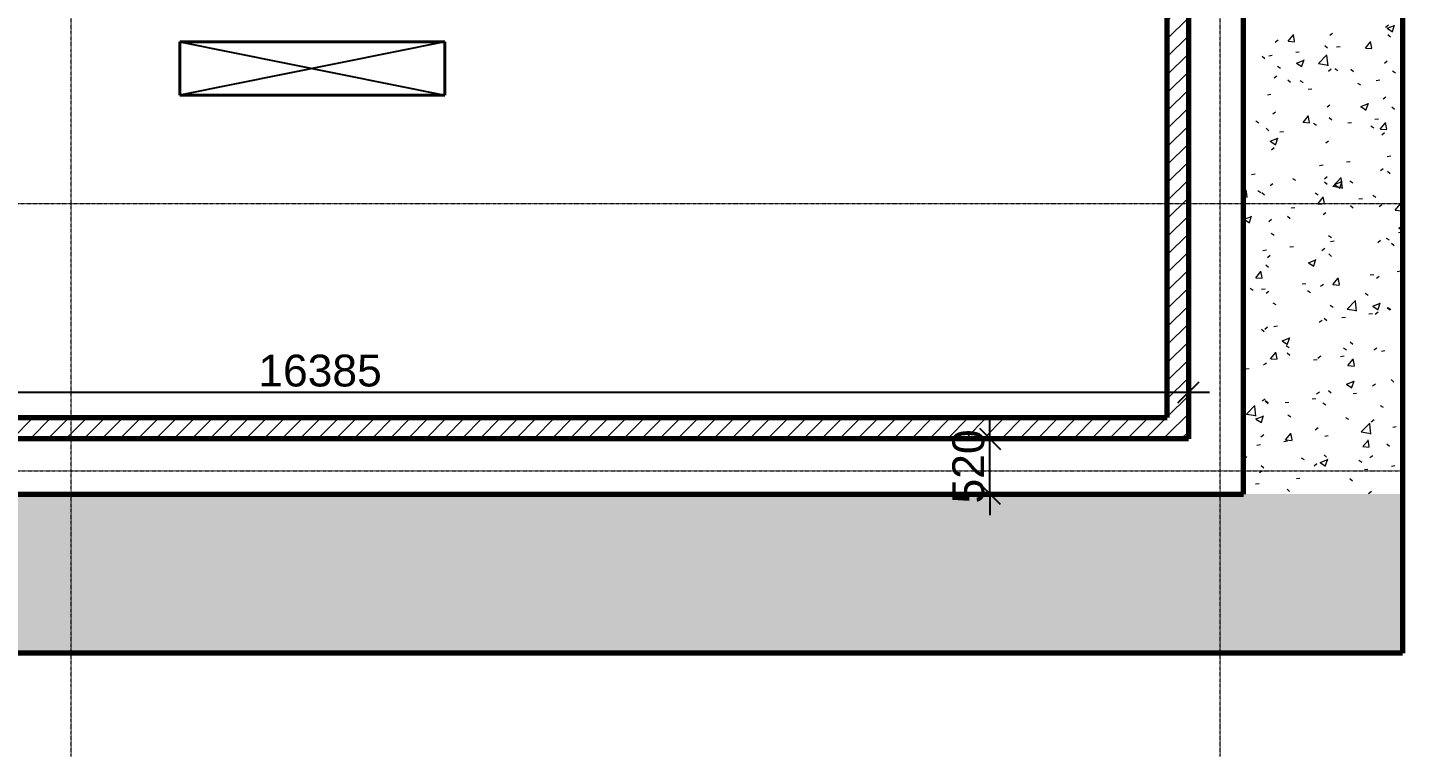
# Model space of a CAD drawing. Header units: millimetres. Extents: x -725999 to -647408, y -21008 to 19019.
# Drawn here: x -665294 to -652322, y -21008 to -14135 of the extents above; entities that cross this region are included whole.
import ezdxf

# ---------------------------------------------------------------- set-up
doc = ezdxf.new("R2010")
doc.units = ezdxf.units.MM
doc.linetypes.add('DPA_Grid _ Level 100', pattern=[10, 5.5, -1.6, 1.3, -1.6])
for name, color, linetype, lineweight in [('_ _ A-DETL-OPENING', 1, 'Continuous', 25), ('A-ANNO-DIMS', 1, 'Continuous', 9), ('A-FLOR-E', 2, 'Continuous', 35), ('A-WALL', 5, 'Continuous', 35), ('A-WALL-PATT', 1, 'Continuous', 9), ('S-GRID', 251, 'Continuous', 9)]:
    doc.layers.add(name, color=color, linetype=linetype, lineweight=lineweight)
doc.styles.add('Arial_2', font='arial.ttf', dxfattribs={"height": 300})
doc.dimstyles.new('DPA-DIM-3_0_T-T', dxfattribs={"dimscale": 304.8, "dimtxt": 306.07782, "dimasz": 0.656168, "dimexe": 0.656168, "dimexo": 0.0625, "dimgap": 0.164042, "dimtad": 1, "dimdec": 0, "dimzin": 0, "dimdsep": 46, "dimtxsty": 'Arial_2', "dimblk1": 'OBLIQUE', "dimblk2": 'OBLIQUE', "dimsah": 1, "dimcen": 0.09, "dimdle": 0.656168, "dimadec": 8, "dimazin": 0, "dimtfac": 1, "dimtdec": 4, "dimtix": 1, "dimtmove": 0, "dimatfit": 3, "dimfxl": 1.312336, "dimfxlon": 1, "dimtvp": 1, "dimtolj": 1, "dimtzin": 0, "dimarcsym": 2})
pattern_1 = [(50, (0, 0), (728.7365, -63.7558), [76.2, -838.2]), (355, (0, 0), (-140.9716, 764.2276), [60.96, -670.56]), (100.451, (60.7, -5.3), (587.77, 700.46675), [64.76, -712.36]), (46.184, (0, 203.2), (1084.3162, -168.171), [114.3, -1257.3]), (96.636, (90.4, 189.2), (949.6099, 989.7098), [97.14, -1068.54]), (351.184, (0, 203.2), (949.6206, 989.7012), [91.44, -1005.84]), (21, (101.6, 152.4), (606.45787, -409.06057), [76.2, -838.2]), (326, (101.6, 152.4), (247.20834, 736.7529), [60.96, -670.56]), (71.451, (152.14, 118.3), (853.66825, 327.6855), [64.76, -712.36]), (37.5, (0, 0), (12.35469, 338.22012), [33.528, -628.904, 33.528, -647.192, -673.1]), (37.5, (0, 0), (12.35469, 338.22012), [-1343.152, 33.528, -639.572]), (7.5, (0, 0), (267.27887, 400.72213), [33.528, -354.584, 33.528, -613.664, -256.54]), (7.5, (0, 0), (267.27887, 400.72213), [-1035.304, 33.528, -223.012]), (327.5, (-226.57, 0), (542.36333, -22.91534), [33.528, -220.472, 33.528, -758.952, -1051.56]), (327.5, (-226.57, 0), (542.36333, -22.91534), [-1046.48, 33.528, -1018.032]), (317.5, (-328.17, 0), (592.51696, 101.7071), [33.528, -296.672, 33.528, -492.76, -746.76]), (317.5, (-328.17, 0), (592.51696, 101.7071), [-856.488, 33.528, -713.232])]
pattern_2 = [(45, (0, 0), (-84.852814, 84.852814), [])]

# ---------------------------------------------------------------- blocks, each defined once
blk = doc.blocks.new('_Oblique')
at = {"color": 0, "linetype": 'ByBlock', "lineweight": -2}
blk.add_line((-0.5, -0.5), (0.5, 0.5), dxfattribs=at)
blk = doc.blocks.new('*D788')
at = {"layer": 'A-ANNO-DIMS', "color": 0, "lineweight": -2, "transparency": 16777216}
for p, q in [((41423, -13472), (41423, -13272)), ((41042, -13472), (41623, -13472)), ((41423, -13992), (41423, -13472)), ((41042, -13992), (41623, -13992)), ((41423, -13992), (41423, -14192))]:
    blk.add_line(p, q, dxfattribs=at)
at = {"layer": 'Defpoints', "color": 0, "transparency": 16777216}
for p in [(41023, -13472), (41423, -13472), (41023, -13992)]:
    blk.add_point(p, dxfattribs=at)
at = {"layer": 'A-ANNO-DIMS', "color": 0, "lineweight": -2, "transparency": 16777216, "xscale": 200, "yscale": 200, "zscale": 200}
for p, rotation in [((41423, -13472), 270), ((41423, -13992), 90)]:
    blk.add_blockref('_Oblique', p, dxfattribs=dict(at, rotation=rotation))
at = {"layer": 'A-ANNO-DIMS', "color": 0, "transparency": 16777216, "insert": (41220, -13732), "char_height": 300, "width": 830.65, "attachment_point": 5, "rotation": 90, "style": 'Arial_2'}
blk.add_mtext('\\A1;520', dxfattribs=at)
blk = doc.blocks.new('*D792')
at = {"layer": 'A-ANNO-DIMS', "color": 0, "lineweight": -2, "transparency": 16777216}
for p, q in [((26910, -12652), (26910, -13233)), ((43295, -12652), (43295, -13233)), ((26710, -13033), (43495, -13033))]:
    blk.add_line(p, q, dxfattribs=at)
at = {"layer": 'Defpoints', "color": 0, "transparency": 16777216}
for p in [(26910, -12633), (43295, -12633), (43295, -13033)]:
    blk.add_point(p, dxfattribs=at)
at = {"layer": 'A-ANNO-DIMS', "color": 0, "lineweight": -2, "transparency": 16777216, "xscale": 200, "yscale": 200, "zscale": 200, "rotation": 180}
blk.add_blockref('_Oblique', (26910, -13033), dxfattribs=at)
at = {"layer": 'A-ANNO-DIMS', "color": 0, "lineweight": -2, "transparency": 16777216, "xscale": 200, "yscale": 200, "zscale": 200}
blk.add_blockref('_Oblique', (43295, -13033), dxfattribs=at)
at = {"layer": 'A-ANNO-DIMS', "color": 0, "transparency": 16777216, "insert": (35103, -12830), "char_height": 300, "width": 1384.41, "attachment_point": 5, "style": 'Arial_2'}
blk.add_mtext('\\A1;16385', dxfattribs=at)
blk = doc.blocks.new('*U744')
at = {"layer": '_ _ A-DETL-OPENING'}
for p, q in [((33780.1, -10230), (33780.1, -9730)), ((33780.1, -9730), (36280.1, -9730)), ((36280.1, -9730), (33780.1, -10230)), ((33780.1, -9730), (36280.1, -10230)), ((36280.1, -9730), (36280.1, -10230)), ((36280.1, -10230), (33780.1, -10230))]:
    blk.add_line(p, q, dxfattribs=at)
at = {"layer": 'S-GRID', "linetype": 'DPA_Grid _ Level 100'}
for p, q in [((32755.1, -16466.6), (32755.1, 22660)), ((43595.1, -16466.6), (43595.1, 22660)), ((45315.1, -11255), (-27001, -11255)), ((-27001, -13772), (45315.1, -13772))]:
    blk.add_line(p, q, dxfattribs=at)
at = {"layer": 'A-ANNO-DIMS'}
dim = blk.add_linear_dim(base=(43295.1, -13033.1), p1=(26910.1, -12633.1), p2=(43295.1, -12633.1), dimstyle='DPA-DIM-3_0_T-T', override={"dimpost": '<>', "dimfxl": 16385.000009}, dxfattribs=at)
dim.commit()
dim.dimension.update_dxf_attribs({"geometry": '*D792', "text_midpoint": (35102.6, -12829.8)})
dim = blk.add_linear_dim(base=(41423.1, -13472), p1=(41023.1, -13992), p2=(41023.1, -13472), angle=270, dimstyle='DPA-DIM-3_0_T-T', override={"dimpost": '<>', "dimfxl": 519.999949}, dxfattribs=at)
dim.commit()
dim.dimension.update_dxf_attribs({"geometry": '*D788', "text_midpoint": (41219.9, -13732)})

msp = doc.modelspace()

# ---------------------------------------------------------------- hatches: boundary and pattern name
at = {"layer": 'A-WALL-PATT', "lineweight": 9}
h = msp.add_hatch(dxfattribs=at)
h.set_pattern_fill('FP_1', color=256, style=0, pattern_type=2)
h.set_pattern_definition(pattern_1)
h.paths.add_polyline_path([(-653822, -18533), (-652322, -18533), (-652322, -4921), (-653822, -4921), (-653822, -12189)])
h = msp.add_hatch(dxfattribs=at)
h.set_pattern_fill('FP_2', color=256, style=0, pattern_type=2)
h.set_pattern_definition(pattern_2)
h.paths.add_polyline_path([(-654542, -18013), (-654342, -18013), (-654342, -8116), (-654542, -8116), (-654542, -17813)])
h = msp.add_hatch(dxfattribs=at)
h.set_pattern_fill('FP_2', color=256, style=0, pattern_type=2)
h.set_pattern_definition(pattern_2)
h.paths.add_polyline_path([(-654542, -18013), (-654542, -17813), (-670727, -17813), (-670727, -18013), (-660941, -18013)])
h = msp.add_hatch(dxfattribs=at)
h.set_pattern_fill('FP_1', color=256, style=0, pattern_type=2)
h.set_pattern_definition(pattern_1)
h.paths.add_polyline_path([(-697637, -20033), (-652322, -20033), (-652322, -18533), (-697637, -18533)])

# ---------------------------------------------------------------- linework, layer by layer
at = {"layer": 'A-FLOR-E'}
for p, q in [((-653822, -5741), (-653822, -18533)), ((-653822, -18533), (-653822, -5741)), ((-653823, -8116), (-653823, -18533)), ((-653823, -18533), (-653823, -8116)), ((-663857, -14271), (-661357, -14271)), ((-663857, -14771), (-663857, -14271)), ((-661357, -14271), (-663857, -14271)), ((-663857, -14271), (-663857, -14771)), ((-661357, -14271), (-661357, -14771)), ((-661357, -14771), (-661357, -14271)), ((-661357, -14771), (-663857, -14771)), ((-663857, -14771), (-661357, -14771)), ((-653823, -18533), (-697637, -18533)), ((-697637, -18533), (-653823, -18533)), ((-653822, -18533), (-697637, -18533)), ((-697637, -18533), (-653822, -18533))]:
    msp.add_line(p, q, dxfattribs=at)
at = {"layer": 'A-WALL', "color": 7, "lineweight": 70}
for p, q in [((-653822, -18533), (-653822, -4921)), ((-652322, -4921), (-652322, -18533)), ((-654542, -17813), (-654542, -8116)), ((-654342, -8116), (-654342, -18013)), ((-670727, -17813), (-654542, -17813)), ((-654542, -18013), (-670727, -18013)), ((-654342, -18013), (-654542, -18013)), ((-697637, -18533), (-653822, -18533)), ((-652322, -18533), (-652322, -18533)), ((-652322, -18533), (-652322, -20033)), ((-652322, -20033), (-697637, -20033))]:
    msp.add_line(p, q, dxfattribs=at)

# ---------------------------------------------------------------- block references
msp.add_blockref('*U744', (-697637, -4541))

doc.saveas('drawing.dxf')
